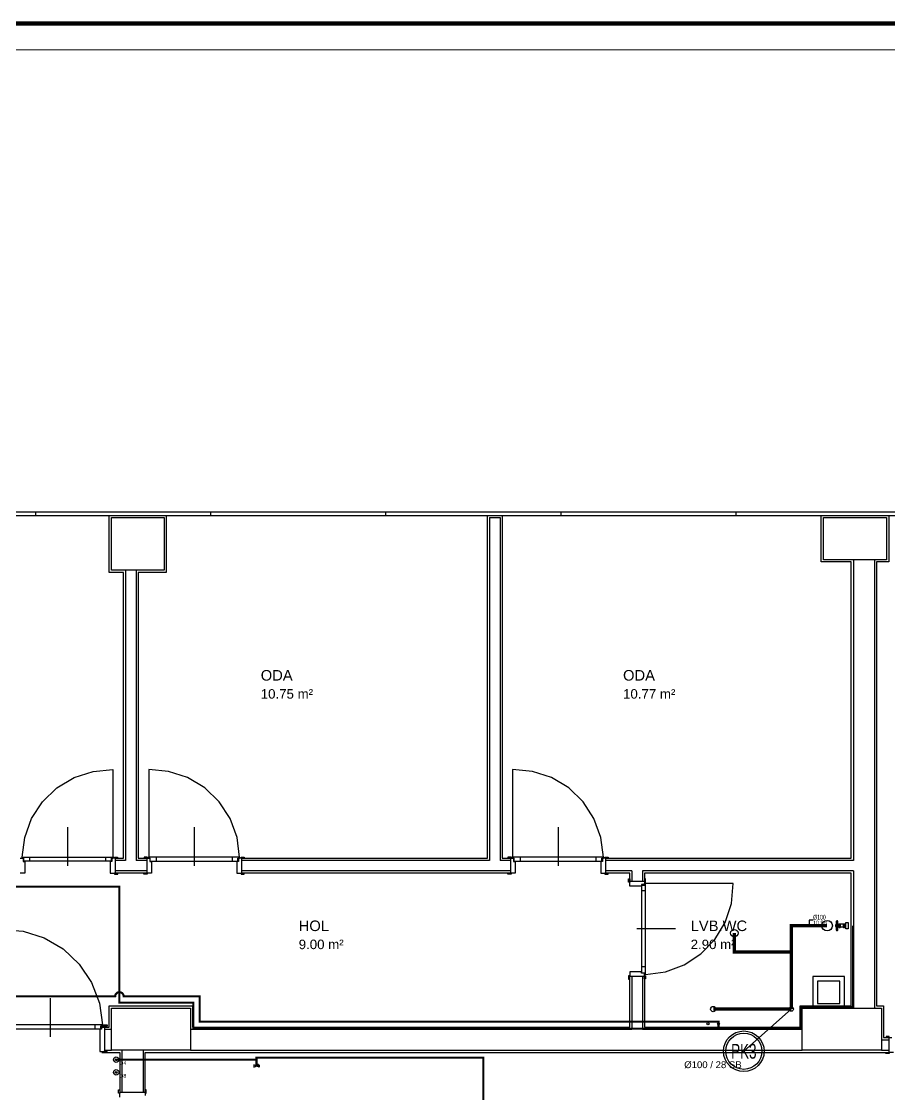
# Model space of a CAD drawing. Header units: centimetres. Extents: x -3952 to 26292, y -15092 to -10712.
# Drawn here: x 9847 to 10670, y -11965 to -10948 of the extents above; entities that cross this region are included whole.
import ezdxf
from ezdxf.enums import TextEntityAlignment as Align

# ---------------------------------------------------------------- set-up
doc = ezdxf.new("R2010")
doc.units = ezdxf.units.CM
for name, pattern in [('BASMA HATTI', [31, 25, -6]), ('DASHED', [18, 12, -6]), ('PIS', [38, 30, -8])]:
    doc.linetypes.add(name, pattern=pattern)
for name, color, linetype in [('MD-YUK-BIRIMI', 7, 'Continuous'), ('MIMARI', 8, 'Continuous'), ('MIMARI-KOLON', 8, 'Continuous'), ('MIMARI-YAZI', 8, 'Continuous'), ('MTY-PAFTA', 7, 'Continuous'), ('MTY-PIS-SU-BORUSU', 6, 'PIS'), ('MTY-PISSU-CAP', 211, 'Continuous'), ('MTY-PISSU-KOLON', 211, 'DASHED'), ('MTY-PISSU-KOLONNO', 211, 'Continuous'), ('MTY-SICAKSU-BORU', 1, 'BASMA HATTI'), ('MTY-SOGUKSU-BORU', 5, 'Continuous'), ('MTY-TEFRIS', 15, 'Continuous'), ('MTY-TEMIZSU-CAP', 101, 'Continuous'), ('MTY-VANA', 1, 'Continuous'), ('MTY-YUK-BIRIMI', 7, 'Continuous')]:
    doc.layers.add(name, color=color, linetype=linetype)
doc.layers.add('ROTAS-PAFTA-SINIRI', color=8, linetype='Continuous', plot=False)
doc.styles.add('ANOTATIVO', font='arial.ttf')
doc.styles.add('MTY_CAP', font='wturkce.SHX', dxfattribs={"width": 0.65, "height": 20})
doc.styles.add('MTYCAPLT', font='arial.ttf', dxfattribs={"width": 0.65, "height": 1})
doc.styles.add('ROTAS', font='arial.ttf')

# ---------------------------------------------------------------- blocks, each defined once
blk = doc.blocks.new('ROTAS_PAFTA')
blk.add_lwpolyline([(0, 0), (1, 0), (1, 1), (0, 1)], close=True)
blk = doc.blocks.new('KLOZET1')
at = {"layer": 'MTY-TEFRIS', "color": 15}
blk.add_lwpolyline([(-3.9, 11.4, 0.414214), (-4.5, 10.8), (-4.5, 10.3, 0.414214), (-3.9, 9.7), (3.9, 9.7, 0.414214), (4.5, 10.3), (4.5, 10.8, 0.414214), (3.9, 11.4)], format="xyb", close=True, dxfattribs=at)
at = {"layer": 'MTY-TEFRIS', "color": 15, "elevation": 0}
for points in [[(-1, 10.3), (-1, 10.8, -0.414214), (-0.4, 11.4)], [(1, 10.3), (1, 10.8, 0.414214), (0.4, 11.4)]]:
    blk.add_lwpolyline(points, format="xyb", dxfattribs=at)
at = {"layer": 'MTY-TEFRIS', "color": 15}
for points in [[(-0.8, 11.5), (0.8, 11.5), (0.8, 12), (-0.8, 12)], [(3, 0), (-3, 0), (-3, 2.3), (3, 2.3)], [(-0.8, 8.9), (0.8, 8.9), (0.8, 9.7), (-0.8, 9.7)]]:
    blk.add_lwpolyline(points, close=True, dxfattribs=at)
for points in [[(-1.6, 8.6), (-1.6, 7.5)], [(-1.6, 4.4), (-1.6, 3.4)], [(-1.3, 3.2), (-1.3, 2.3), (1.4, 2.3), (1.4, 3.2)], [(-1.2, 7.2), (-1.2, 4.8)], [(1.1, 8.9), (-1.1, 8.9)], [(-1.1, 7.3), (1.1, 7.3)], [(1.1, 4.7), (-1.1, 4.7)], [(-1.1, 3.1), (1.1, 3.1)], [(-0.5, 8.6), (-0.5, 7.5)], [(-0.5, 4.4), (-0.5, 3.4)], [(0.6, 8.6), (0.6, 7.5)], [(0.6, 4.4), (0.6, 3.4)], [(1.3, 4.8), (1.3, 5.2), (1.3, 7.2)], [(1.7, 8.6), (1.7, 7.5)], [(1.7, 4.4), (1.7, 3.4)]]:
    blk.add_lwpolyline(points, dxfattribs=at)
at = {"layer": 'MTY-TEFRIS', "color": 6}
blk.add_circle((0, 20), 5, dxfattribs=at)
at = {"layer": 'MTY-TEFRIS', "color": 15}
for centre, radius, start, end in [((-0.4, 10.3, 0), 0.641, 179.9998, 270.0001), ((0.4, 10.3, 0), 0.641, 270.0001, 0), ((-1.1, 8.1), 0.734, 41.7592, 138.241), ((-1.1, 8), 0.734, 221.7593, 318.2408), ((-1.1, 4), 0.734, 41.7592, 138.241), ((-1.1, 3.8), 0.734, 221.7593, 318.2408), ((0, 8.1), 0.734, 41.7592, 138.241), ((0, 8), 0.734, 221.7593, 318.2408), ((0, 4), 0.734, 41.7592, 138.241), ((0, 3.8), 0.734, 221.7593, 318.2408), ((1.1, 8.1), 0.734, 41.7592, 138.241), ((1.1, 8), 0.734, 221.7593, 318.2408), ((1.1, 4), 0.734, 41.7592, 138.241), ((1.1, 3.8), 0.734, 221.7593, 318.2408)]:
    blk.add_arc(centre, radius, start, end, dxfattribs=at)
at = {"layer": 'MD-YUK-BIRIMI', "color": 6, "style": 'MTYCAPLT', "width": 0.65}
for tag, p in [('PSCP_001', (-1.3, 24.5)), ('PS_001', (-0.6, 19.5))]:
    blk.add_attdef(tag, p, '', height=1, dxfattribs=at)
at = {"layer": 'MD-YUK-BIRIMI', "color": 3, "style": 'MTYCAPLT', "width": 0.65}
for tag, p in [('SOCP_001', (-1.3, 1.8)), ('SO_001', (-0.7, -0.5))]:
    blk.add_attdef(tag, p, '', height=1, dxfattribs=at)
blk = doc.blocks.new('LAVABO1')
at = {"layer": 'MTY-TEFRIS', "color": 6}
blk.add_circle((0, 15), 2.5, dxfattribs=at)
at = {"layer": 'MTY-TEFRIS', "color": 3, "ltscale": 10}
blk.add_circle((-5, 1), 1, dxfattribs=at)
at = {"layer": 'MTY-TEFRIS', "color": 1, "ltscale": 10}
blk.add_circle((5, 1), 1, dxfattribs=at)
at = {"layer": 'MD-YUK-BIRIMI', "color": 6, "style": 'MTYCAPLT', "width": 0.65}
for tag, p in [('PSCP_001', (-1.3, 17)), ('PS_001', (-0.6, 14.5))]:
    blk.add_attdef(tag, p, '', height=1, dxfattribs=at)
at = {"layer": 'MD-YUK-BIRIMI', "color": 3, "style": 'MTYCAPLT', "width": 0.65}
for tag, p in [('SOCP_001', (-6.3, -0.5)), ('SO_001', (-5.7, 0.5))]:
    blk.add_attdef(tag, p, '', height=1, dxfattribs=at)
at = {"layer": 'MD-YUK-BIRIMI', "color": 1, "style": 'MTYCAPLT', "width": 0.65}
for tag, p in [('SCCP_001', (3.7, -0.5)), ('SC_001', (4.4, 0.5))]:
    blk.add_attdef(tag, p, '', height=1, dxfattribs=at)
blk = doc.blocks.new('YER SUZGECI DN501')
at = {"layer": 'MTY-TEFRIS', "color": 6}
blk.add_circle((0, 0), 3.5, dxfattribs=at)
at = {"layer": 'MD-YUK-BIRIMI', "color": 6, "style": 'MTYCAPLT', "width": 0.65}
for tag, p in [('PSCP_001', (-1.3, 0.7)), ('PS_001', (-0.6, -0.5))]:
    blk.add_attdef(tag, p, '', height=1, dxfattribs=at)
blk = doc.blocks.new('MTY-PIS SU CAP SB')
at = {"layer": 'MTY-PISSU-CAP'}
for p, q in [((0.83, 1.17), (0, 1.17)), ((0, 1.17), (0, 0))]:
    blk.add_line(p, q, dxfattribs=at)
at = {"layer": 'MTY-PISSU-CAP', "style": 'MTY_CAP', "width": 0.65}
blk.add_attdef('PSCP_001', (0.83, 1.29), '', height=1, dxfattribs=at)
at = {"layer": 'MTY-YUK-BIRIMI', "color": 211, "style": 'MTY_CAP', "width": 0.65}
blk.add_attdef('PS_001', (0.83, 0.07), '', height=1, dxfattribs=at)
blk = doc.blocks.new('MTY-KURESEL VANA')
at = {"layer": 'MTY-VANA'}
for p, q in [((0, 0), (0, 8)), ((0, 8), (8, 8))]:
    blk.add_line(p, q, dxfattribs=at)
blk.add_lwpolyline([(-10, 5), (-10, -5), (10, 5), (10, -5), (-10, 5)], dxfattribs=at)
at = {"layer": 'MTY-VANA', "style": 'MTYCAPLT', "width": 0.65}
blk.add_attdef('CAP', text='', height=10, dxfattribs=at).set_placement((-1.1, 0), align=Align.CENTER)
blk = doc.blocks.new('MTY-PIS SU KOLON')
at = {"layer": 'MTY-PISSU-KOLON', "linetype": 'Continuous', "lineweight": -3}
blk.add_hatch(color=256, dxfattribs=at).paths.add_polyline_path([(-2.7, -0.1, 0.848135), (0, -0.1, -0.848135), (2.7, -0.1, 0.414214), (0, 2.6, 0.414214)])
blk.add_circle((0, 0), 3.5, dxfattribs=at)
blk = doc.blocks.new('MTY-KOLON NO PIS SU')
at = {"color": 6, "linetype": 'Continuous', "ltscale": 100}
blk.add_circle((0, 0), 27.5, dxfattribs=at)
at = {"color": 7, "linetype": 'Continuous', "ltscale": 100}
blk.add_circle((0, 0), 24.5, dxfattribs=at)
at = {"style": 'ANOTATIVO', "width": 0.65}
blk.add_attdef('K', text='', height=20, dxfattribs=at).set_placement((0, 0), align=Align.MIDDLE_CENTER)

msp = doc.modelspace()

# ---------------------------------------------------------------- linework, layer by layer
at = {"layer": 'MIMARI'}
for p, q in [((9860.4, -11413.1), (9860.4, -11416.1)), ((10026.4, -11413.1), (10026.4, -11416.1)), ((10192.4, -11413.1), (10192.4, -11416.1)), ((10290.9, -11418.1), (10290.9, -11743.1)), ((10290.9, -11418.1), (10300.9, -11418.1)), ((10300.9, -11418.1), (10300.9, -11743.1)), ((10358.4, -11413.1), (10358.4, -11416.1)), ((10524.4, -11413.1), (10524.4, -11416.1)), ((10635.9, -11458.1), (10635.9, -11743.1)), ((10655.9, -11458.1), (10655.9, -11883.1)), ((9945.9, -11468.1), (9945.9, -11743.1)), ((9955.9, -11468.1), (9955.9, -11743.1)), ((9933.9, -11656.9), (9933.9, -11740.1)), ((9967.8, -11656.9), (9967.8, -11740.1)), ((10312.8, -11656.9), (10312.8, -11740.1)), ((9890.9, -11711.6), (9890.9, -11748.3)), ((10010.9, -11711.6), (10010.9, -11748.3)), ((10355.9, -11711.6), (10355.9, -11748.3)), ((9845.9, -11741.1), (9848.8, -11741.1)), ((9847.8, -11740.1), (9933.9, -11740.1)), ((9847.8, -11741.1), (9847.8, -11740.1)), ((9849.3, -11741), (9847.8, -11741)), ((9848.8, -11741.1), (9848.8, -11744)), ((9848.8, -11744), (9850.3, -11744)), ((9849.3, -11743.9), (9849.3, -11741)), ((9932.4, -11743.9), (9849.3, -11743.9)), ((9850.3, -11744), (9850.3, -11755.1)), ((9854.9, -11740.1), (9854.9, -11743.9)), ((9926.8, -11740.1), (9926.8, -11743.9)), ((9932.9, -11744), (9931.4, -11744)), ((9931.4, -11744), (9931.4, -11755.1)), ((9932.4, -11741), (9933.9, -11741)), ((9932.4, -11743.9), (9932.4, -11741)), ((9932.9, -11741.1), (9932.9, -11744)), ((9935.9, -11741.1), (9932.9, -11741.1)), ((9933.9, -11741.1), (9933.9, -11740.1)), ((9935.3, -11740.1), (9938.3, -11740.1)), ((9935.3, -11741.1), (9935.3, -11740.1)), ((9938.3, -11741.1), (9935.3, -11741.1)), ((9935.9, -11741.1), (9935.9, -11755.1)), ((9945.9, -11743.1), (9935.9, -11743.1)), ((9935.9, -11743.1), (9935.9, -11753.1)), ((9938.3, -11740.1), (9938.3, -11741.1)), ((9965.9, -11743.1), (9955.9, -11743.1)), ((9966.4, -11740.1), (9963.4, -11740.1)), ((9963.4, -11740.1), (9963.4, -11741.1)), ((9963.4, -11741.1), (9966.4, -11741.1)), ((9965.9, -11741.1), (9965.9, -11755.1)), ((9965.9, -11741.1), (9968.8, -11741.1)), ((9965.9, -11743.1), (9965.9, -11753.1)), ((9966.4, -11741.1), (9966.4, -11740.1)), ((10053.9, -11740.1), (9967.8, -11740.1)), ((9967.8, -11741.1), (9967.8, -11740.1)), ((9969.3, -11741), (9967.8, -11741)), ((9968.8, -11741.1), (9968.8, -11744)), ((9968.8, -11744), (9970.3, -11744)), ((9969.3, -11743.9), (9969.3, -11741)), ((9969.3, -11743.9), (10052.4, -11743.9)), ((9970.3, -11744), (9970.3, -11755.1)), ((9974.9, -11740.1), (9974.9, -11743.9)), ((10046.8, -11740.1), (10046.8, -11743.9)), ((10051.4, -11744), (10051.4, -11755.1)), ((10052.9, -11744), (10051.4, -11744)), ((10052.4, -11743.9), (10052.4, -11741)), ((10052.4, -11741), (10053.9, -11741)), ((10055.9, -11741.1), (10052.9, -11741.1)), ((10052.9, -11741.1), (10052.9, -11744)), ((10053.9, -11741.1), (10053.9, -11740.1)), ((10055.3, -11740.1), (10058.3, -11740.1)), ((10055.3, -11741.1), (10055.3, -11740.1)), ((10058.3, -11741.1), (10055.3, -11741.1)), ((10055.9, -11741.1), (10055.9, -11755.1)), ((10290.9, -11743.1), (10055.9, -11743.1)), ((10055.9, -11743.1), (10055.9, -11753.1)), ((10058.3, -11740.1), (10058.3, -11741.1)), ((10310.9, -11743.1), (10300.9, -11743.1)), ((10311.4, -11740.1), (10308.4, -11740.1)), ((10308.4, -11740.1), (10308.4, -11741.1)), ((10308.4, -11741.1), (10311.4, -11741.1)), ((10310.9, -11741.1), (10310.9, -11755.1)), ((10310.9, -11741.1), (10313.8, -11741.1)), ((10310.9, -11743.1), (10310.9, -11753.1)), ((10311.4, -11741.1), (10311.4, -11740.1)), ((10398.9, -11740.1), (10312.8, -11740.1)), ((10312.8, -11741.1), (10312.8, -11740.1)), ((10314.3, -11741), (10312.8, -11741)), ((10313.8, -11741.1), (10313.8, -11744)), ((10313.8, -11744), (10315.3, -11744)), ((10314.3, -11743.9), (10314.3, -11741)), ((10314.3, -11743.9), (10397.4, -11743.9)), ((10315.3, -11744), (10315.3, -11755.1)), ((10319.9, -11740.1), (10319.9, -11743.9)), ((10391.8, -11740.1), (10391.8, -11743.9)), ((10396.4, -11744), (10396.4, -11755.1)), ((10397.9, -11744), (10396.4, -11744)), ((10397.4, -11743.9), (10397.4, -11741)), ((10397.4, -11741), (10398.9, -11741)), ((10400.9, -11741.1), (10397.9, -11741.1)), ((10397.9, -11741.1), (10397.9, -11744)), ((10398.9, -11741.1), (10398.9, -11740.1)), ((10400.3, -11740.1), (10403.3, -11740.1)), ((10400.3, -11741.1), (10400.3, -11740.1)), ((10403.3, -11741.1), (10400.3, -11741.1)), ((10400.9, -11741.1), (10400.9, -11755.1)), ((10635.9, -11743.1), (10400.9, -11743.1)), ((10400.9, -11743.1), (10400.9, -11753.1)), ((10403.3, -11740.1), (10403.3, -11741.1)), ((9850.3, -11755.1), (9845.9, -11755.1)), ((9931.4, -11755.1), (9935.9, -11755.1)), ((9935.3, -11755.1), (9935.3, -11756.2)), ((9938.4, -11755.1), (9935.3, -11755.1)), ((9935.3, -11756.2), (9938.4, -11756.2)), ((9965.9, -11753.1), (9935.9, -11753.1)), ((9938.4, -11756.2), (9938.4, -11755.1)), ((9963.3, -11756.2), (9963.3, -11755.1)), ((9963.3, -11755.1), (9966.4, -11755.1)), ((9966.4, -11756.2), (9963.3, -11756.2)), ((9970.3, -11755.1), (9965.9, -11755.1)), ((9966.4, -11755.1), (9966.4, -11756.2)), ((10051.4, -11755.1), (10055.9, -11755.1)), ((10055.3, -11755.1), (10055.3, -11756.2)), ((10058.4, -11755.1), (10055.3, -11755.1)), ((10055.3, -11756.2), (10058.4, -11756.2)), ((10310.9, -11753.1), (10055.9, -11753.1)), ((10058.4, -11756.2), (10058.4, -11755.1)), ((10308.3, -11756.2), (10308.3, -11755.1)), ((10308.3, -11755.1), (10311.4, -11755.1)), ((10311.4, -11756.2), (10308.3, -11756.2)), ((10315.3, -11755.1), (10310.9, -11755.1)), ((10311.4, -11755.1), (10311.4, -11756.2)), ((10396.4, -11755.1), (10400.9, -11755.1)), ((10400.3, -11755.1), (10400.3, -11756.2)), ((10403.4, -11755.1), (10400.3, -11755.1)), ((10400.3, -11756.2), (10403.4, -11756.2)), ((10425.9, -11753.1), (10400.9, -11753.1)), ((10403.4, -11756.2), (10403.4, -11755.1)), ((10425.9, -11753.1), (10425.9, -11763.1)), ((10635.9, -11753.1), (10435.9, -11753.1)), ((10435.9, -11753.1), (10435.9, -11763.1)), ((10635.9, -11753.1), (10635.9, -11883.1)), ((10422.7, -11760.5), (10423.9, -11760.5)), ((10422.7, -11763.6), (10422.7, -11760.5)), ((10423.9, -11763.6), (10422.7, -11763.6)), ((10423.9, -11760.5), (10423.9, -11763.6)), ((10423.9, -11767.5), (10423.9, -11763.1)), ((10437.9, -11763.1), (10423.9, -11763.1)), ((10435.9, -11763.1), (10425.9, -11763.1)), ((10434.9, -11766), (10434.9, -11767.5)), ((10437.9, -11766), (10434.9, -11766)), ((10435, -11766.5), (10435, -11849.6)), ((10435, -11766.5), (10437.9, -11766.5)), ((10437.9, -11760.6), (10437.9, -11763.6)), ((10438.8, -11760.6), (10437.9, -11760.6)), ((10437.9, -11763.1), (10437.9, -11766)), ((10437.9, -11763.6), (10438.8, -11763.6)), ((10437.9, -11766.5), (10437.9, -11765)), ((10437.9, -11765), (10438.9, -11765)), ((10438.8, -11763.6), (10438.8, -11760.6)), ((10438.9, -11851.1), (10438.9, -11765)), ((10522, -11765), (10438.9, -11765)), ((10434.9, -11767.5), (10423.9, -11767.5)), ((10438.9, -11772.1), (10435, -11772.1)), ((10467.3, -11808.1), (10430.6, -11808.1)), ((10438.9, -11844), (10435, -11844)), ((10423.9, -11852.5), (10422.7, -11852.5)), ((10422.7, -11852.5), (10422.7, -11855.6)), ((10422.7, -11855.6), (10423.9, -11855.6)), ((10423.9, -11848.6), (10423.9, -11853.1)), ((10434.9, -11848.6), (10423.9, -11848.6)), ((10423.9, -11855.6), (10423.9, -11852.5)), ((10437.9, -11853.1), (10423.9, -11853.1)), ((10425.9, -11853.1), (10425.9, -11903.1)), ((10435.9, -11853.1), (10425.9, -11853.1)), ((10434.9, -11850.1), (10434.9, -11848.6)), ((10437.9, -11850.1), (10434.9, -11850.1)), ((10435, -11849.6), (10437.9, -11849.6)), ((10435.9, -11853.1), (10435.9, -11903.1)), ((10437.9, -11849.6), (10437.9, -11851.1)), ((10437.9, -11853.1), (10437.9, -11850.1)), ((10437.9, -11851.1), (10438.9, -11851.1)), ((10437.9, -11855.5), (10437.9, -11852.5)), ((10437.9, -11852.5), (10438.8, -11852.5)), ((10438.8, -11855.5), (10437.9, -11855.5)), ((10438.8, -11852.5), (10438.8, -11855.5)), ((9874.3, -11873.6), (9874.3, -11910.3)), ((9923.9, -11899.1), (9827.8, -11899.1)), ((9916.8, -11899.1), (9916.8, -11902.9)), ((9923.9, -11900.1), (9923.9, -11899.1)), ((9829.3, -11902.9), (9922.4, -11902.9)), ((9921.4, -11903.1), (9921.4, -11924.1)), ((9922.9, -11903.1), (9921.4, -11903.1)), ((9922.4, -11902.9), (9922.4, -11900)), ((9922.4, -11900), (9923.9, -11900)), ((9925.9, -11900.1), (9922.9, -11900.1)), ((9922.9, -11900.1), (9922.9, -11903.1)), ((9925.3, -11899.1), (9928.3, -11899.1)), ((9925.3, -11900.1), (9925.3, -11899.1)), ((9928.3, -11900.1), (9925.3, -11900.1)), ((9925.9, -11900.1), (9925.9, -11924.1)), ((9925.9, -11903.1), (9932.6, -11903.1)), ((9925.9, -11903.1), (9925.9, -11923.1)), ((9928.3, -11899.1), (9928.3, -11900.1)), ((10007.4, -11903.1), (10425.9, -11903.1)), ((10435.9, -11903.1), (10587.4, -11903.1)), ((10662.4, -11913.1), (10669.4, -11913.1)), ((10669.9, -11910.1), (10666.9, -11910.1)), ((10666.9, -11910.1), (10666.9, -11911.1)), ((10666.9, -11911.1), (10669.9, -11911.1)), ((10669.4, -11911.1), (10669.4, -11925.1)), ((10669.4, -11911.1), (10672.3, -11911.1)), ((10669.4, -11913.1), (10669.4, -11923.1)), ((10669.9, -11911.1), (10669.9, -11910.1)), ((9921.4, -11924.1), (9925.9, -11924.1)), ((9925.3, -11924.1), (9925.3, -11925.2)), ((9928.4, -11924.1), (9925.3, -11924.1)), ((9925.3, -11925.2), (9928.4, -11925.2)), ((9925.9, -11923.1), (9932.4, -11923.1)), ((9928.4, -11925.2), (9928.4, -11924.1)), ((9942.4, -11923.1), (9942.4, -11963.1)), ((9962.4, -11923.1), (9962.4, -11963.1)), ((10007.4, -11923.1), (10587.4, -11923.1)), ((10662.4, -11923.1), (10669.4, -11923.1)), ((10666.8, -11926.2), (10666.8, -11925.1)), ((10666.8, -11925.1), (10669.9, -11925.1)), ((10669.9, -11926.2), (10666.8, -11926.2)), ((10673.8, -11925.1), (10669.4, -11925.1)), ((10669.9, -11925.1), (10669.9, -11926.2)), ((9939.2, -11960.5), (9940.4, -11960.5)), ((9939.2, -11963.6), (9939.2, -11960.5)), ((9940.4, -11963.6), (9939.2, -11963.6)), ((9940.4, -11960.5), (9940.4, -11963.6)), ((9940.4, -11967.5), (9940.4, -11963.1)), ((9964.4, -11963.1), (9940.4, -11963.1)), ((9962.4, -11963.1), (9942.4, -11963.1)), ((9964.4, -11960.6), (9964.4, -11963.6)), ((9965.3, -11960.6), (9964.4, -11960.6)), ((9964.4, -11963.1), (9964.4, -11966)), ((9964.4, -11963.6), (9965.3, -11963.6)), ((9965.3, -11963.6), (9965.3, -11960.6))]:
    msp.add_line(p, q, dxfattribs=at)
for points in [[(8034.4, -11416.1), (11020.9, -11416.1), (11020.9, -11413.1), (8034.4, -11413.1), (8034.4, -11416.1)], [(9935.9, -11741.1), (9943.9, -11741.1), (9943.9, -11470.1), (9930.4, -11470.1), (9930.4, -11416.1), (9984.4, -11416.1), (9984.4, -11470.1), (9957.9, -11470.1), (9957.9, -11741.1), (9965.9, -11741.1)], [(10055.9, -11741.1), (10288.9, -11741.1), (10288.9, -11416.1), (10302.9, -11416.1), (10302.9, -11741.1), (10310.9, -11741.1)], [(10400.9, -11741.1), (10633.9, -11741.1), (10633.9, -11460.1), (10605.4, -11460.1), (10605.4, -11416.1), (10669.4, -11416.1), (10669.4, -11460.1), (10657.9, -11460.1), (10657.9, -11881.1), (10664.4, -11881.1), (10664.4, -11911.1), (10669.4, -11911.1)], [(9847.8, -11740.1), (9850.3, -11721.3), (9856.8, -11703.5), (9867.1, -11687.6), (9880.8, -11674.4), (9897, -11664.6), (9915, -11658.7), (9933.9, -11656.9)], [(10053.9, -11740.1), (10051.5, -11721.3), (10044.9, -11703.5), (10034.6, -11687.6), (10021, -11674.4), (10004.7, -11664.6), (9986.7, -11658.7), (9967.8, -11656.9)], [(10398.9, -11740.1), (10396.5, -11721.3), (10389.9, -11703.5), (10379.6, -11687.6), (10366, -11674.4), (10349.7, -11664.6), (10331.7, -11658.7), (10312.8, -11656.9)], [(9934.8, -11740.5), (9934.2, -11740.5), (9934.8, -11740.5)], [(9966.9, -11740.5), (9967.5, -11740.5), (9966.9, -11740.5)], [(10311.9, -11740.5), (10312.5, -11740.5), (10311.9, -11740.5)], [(9965.9, -11755.1), (9935.9, -11755.1)], [(10310.9, -11755.1), (10055.9, -11755.1)], [(10423.9, -11763.1), (10423.9, -11755.1), (10400.9, -11755.1)], [(10437.9, -11853.1), (10437.9, -11901.1), (10585.4, -11901.1), (10585.4, -11881.1), (10633.9, -11881.1), (10633.9, -11755.1), (10437.9, -11755.1), (10437.9, -11760.6)], [(10438.4, -11764.1), (10438.4, -11764.7), (10438.4, -11764.1)], [(10438.9, -11851.1), (10457.7, -11848.7), (10475.5, -11842.1), (10491.3, -11831.8), (10504.5, -11818.1), (10514.3, -11801.9), (10520.3, -11783.9), (10522, -11765)], [(9827.8, -11808.5), (9848.7, -11810.2), (9868.7, -11816.4), (9886.8, -11827), (9902, -11841.4), (9913.6, -11858.8), (9921, -11878.4), (9923.9, -11899.1)], [(9923.4, -11901.1), (9930.4, -11901.1), (9930.4, -11881.1), (10009.4, -11881.1), (10009.4, -11901.1), (10423.9, -11901.1), (10423.9, -11853.1)], [(10597.4, -11853.1), (10597.4, -11883.1), (10627.4, -11883.1), (10627.4, -11853.1), (10597.4, -11853.1)], [(10601.9, -11857.6), (10601.9, -11878.6), (10622.9, -11878.6), (10622.9, -11857.6), (10601.9, -11857.6)], [(9923.3, -11925.1), (9940.4, -11925.1), (9940.4, -11963.1)], [(9964.4, -11963.1), (9964.4, -11925.1), (10669.4, -11925.1)]]:
    msp.add_lwpolyline(points, dxfattribs=at)
at = {"layer": 'MIMARI-KOLON'}
for points in [[(9932.4, -11418.1), (9982.4, -11418.1), (9982.4, -11468.1), (9932.4, -11468.1), (9932.4, -11418.1)], [(10607.4, -11418.1), (10667.4, -11418.1), (10667.4, -11458.1), (10607.4, -11458.1), (10607.4, -11418.1)], [(9932.4, -11883.1), (10007.4, -11883.1), (10007.4, -11923.1), (9932.4, -11923.1), (9932.4, -11883.1)], [(10587.4, -11883.1), (10662.4, -11883.1), (10662.4, -11923.1), (10587.4, -11923.1), (10587.4, -11883.1)]]:
    msp.add_lwpolyline(points, dxfattribs=at)
at = {"layer": 'MTY-PAFTA'}
for points, const_width in [([(7600, -12900), (11400, -12900), (11400, -10950), (7600, -10950)], 4), ([(7625, -12875), (11375, -12875), (11375, -10975), (7625, -10975)], 1)]:
    msp.add_lwpolyline(points, close=True, dxfattribs=dict(at, const_width=const_width))
at = {"layer": 'MTY-PIS-SU-BORUSU', "const_width": 3}
for points in [[(10611, -11805), (10577, -11805), (10577, -11884)], [(10523, -11812), (10523, -11830), (10577, -11830)], [(10503, -11884), (10577, -11884)]]:
    msp.add_lwpolyline(points, dxfattribs=at)
at = {"layer": 'MTY-PISSU-KOLONNO'}
msp.add_line((10577, -11884), (10532, -11924), dxfattribs=at)
at = {"layer": 'MTY-SICAKSU-BORU', "const_width": 2}
msp.add_lwpolyline([(9806, -11872), (9936, -11872), (9936.1, -11871), (9936.5, -11870), (9937.2, -11869.2), (9938, -11868.5), (9939, -11868.1), (9940, -11868), (9941, -11868.1), (9942, -11868.5), (9942.8, -11869.2), (9943.5, -11870), (9943.9, -11871), (9944, -11872), (10016, -11872), (10016, -11896), (10508, -11896), (10508, -11902.5)], dxfattribs=at)
at = {"layer": 'MTY-SOGUKSU-BORU', "const_width": 2}
for points in [[(9538, -11750), (9832, -11750), (9832, -11768), (9940, -11768), (9940, -11878), (10010, -11878), (10010, -11902.5), (10498, -11902.5)], [(10498, -11902.5), (10500, -11902.5), (10500, -11902), (10586, -11902), (10586, -11882), (10636, -11882), (10635.5, -11882), (10635.5, -11805)], [(10070, -11938), (10070, -11930), (10069, -11930), (10285, -11930), (10285, -12224), (10277, -12224), (10277, -12223.9), (10275.5, -12223.9)], [(9937, -11932), (10070, -11932)]]:
    msp.add_lwpolyline(points, dxfattribs=at)
at = {"layer": 'MTY-SOGUKSU-BORU'}
for centre, radius in [((9937, -11932), 2.6), ((9937, -11932), 0.91), ((9937, -11944), 2.6), ((9937, -11944), 0.91)]:
    msp.add_circle(centre, radius, dxfattribs=at)

# ---------------------------------------------------------------- block references
at = {"layer": 'MTY-PISSU-KOLONNO'}
ref = msp.add_blockref('MTY-KOLON NO PIS SU', (10532, -11924), dxfattribs=dict(at, xscale=0.7, yscale=0.7))
ref.add_attrib('K', 'PK3', dxfattribs={"height": 14, "style": 'ANOTATIVO', "width": 0.65}).set_placement((10532, -11924), align=Align.MIDDLE_CENTER)
at = {"layer": 'MTY-TEFRIS', "xscale": 4.5, "yscale": 4.5}
msp.add_blockref('MTY-PIS SU CAP SB', (10594, -11805), dxfattribs=at).add_auto_attribs({'PSCP_001': 'Ø100', 'PS_001': '10 SB'})
at = {"layer": 'MTY-TEFRIS', "rotation": 90}
msp.add_blockref('KLOZET1', (10631, -11805), dxfattribs=at)
at = {"layer": 'MTY-TEFRIS'}
for name, p in [('YER SUZGECI DN501', (10523, -11812)), ('LAVABO1', (10503, -11899))]:
    msp.add_blockref(name, p, dxfattribs=at)
at = {"layer": 'MTY-TEFRIS', "xscale": 0.6, "yscale": 0.6}
msp.add_blockref('MTY-PIS SU KOLON', (10577, -11884), dxfattribs=at)
at = {"layer": 'MTY-VANA', "xscale": 0.24, "yscale": 0.24}
msp.add_blockref('MTY-KURESEL VANA', (10070, -11938), dxfattribs=at)
at = {"layer": 'ROTAS-PAFTA-SINIRI', "xscale": 3800, "yscale": 1950}
msp.add_blockref('ROTAS_PAFTA', (7600, -12900), dxfattribs=at)

# ---------------------------------------------------------------- texts
at = {"layer": 'MIMARI-YAZI', "style": 'ROTAS'}
for s, height, p in [('ODA', 10, (10074, -11572.7)), ('ODA', 10, (10417.5, -11572.7)), ('10.75 m²', 9, (10074, -11589.8)), ('10.77 m²', 9, (10417.5, -11589.8)), ('HOL', 10, (10110, -11810.1)), ('LVB.WC', 10, (10481.6, -11810.1)), ('9.00 m²', 9, (10110, -11827.2)), ('2.90 m²', 9, (10481.6, -11827.2))]:
    msp.add_text(s, height=height, dxfattribs=at).set_placement(p)
at = {"layer": 'MTY-PISSU-CAP', "style": 'ROTAS'}
msp.add_text('Ø100 / 28 SB', height=6.5, dxfattribs=at).set_placement((10530, -11940), align=Align.RIGHT)
at = {"layer": 'MTY-TEMIZSU-CAP', "style": 'ROTAS'}
for s, p in [('O4', (9940, -11937)), ('O8', (9940, -11949))]:
    msp.add_text(s, height=3.5, dxfattribs=at).set_placement(p)

doc.saveas('drawing.dxf')
